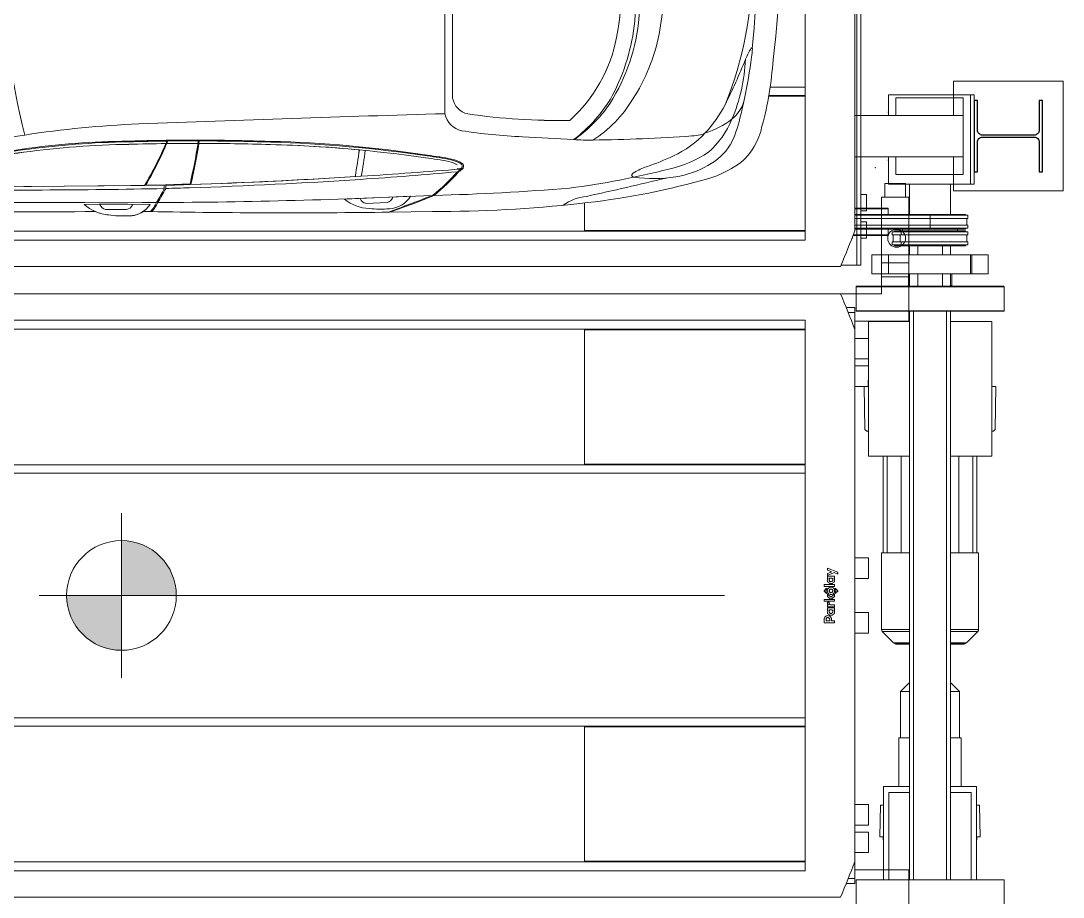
# Model space of a CAD drawing. Header units: inches. Extents: x -17229 to 23588, y -1896 to 20170.
# Drawn here: x -9064 to -5262, y 6963 to 10159 of the extents above; entities that cross this region are included whole.
import ezdxf

# ---------------------------------------------------------------- set-up
doc = ezdxf.new("R2010")
doc.units = ezdxf.units.IN
doc.header["$MEASUREMENT"] = 0
doc.set_wipeout_variables(frame=1)
doc.linetypes.add('PHANTOM', pattern=[12.7, 6.35, -1.27, 1.27, -1.27, 1.27, -1.27])
for name, color, linetype in [('PK24-LOGO', 7, 'Continuous'), ('PK24E', 7, 'Continuous'), ('PK24E-COMP-CAR', 7, 'Continuous'), ('PK24E-STRUCT-STEEL', 254, 'Continuous')]:
    doc.layers.add(name, color=color, linetype=linetype)
for name, color, linetype, true_color in [('PK24E-COMP-PALLET', 132, 'Continuous', 0x00b7c8), ('PK24E-HELPER', 253, 'PHANTOM', 0xa1a1a1), ('PK24E-SYS-LIFT', 31, 'Continuous', 0xffcc5a), ('PK24E-SYS-SHELF', 31, 'Continuous', 0xffcc5a)]:
    doc.layers.add(name, color=color, linetype=linetype, true_color=true_color)

# ---------------------------------------------------------------- blocks, each defined once
blk = doc.blocks.new('STEEL-HEA260--TOP-STRUCT-PK24')
at = {"layer": 'PK24E-STRUCT-STEEL', "color": 8, "true_color": 0x808080}
blk.add_lwpolyline([(11.25, 13), (11.25, 2.175, -0.4142136), (9.45, 0.375), (-9.45, 0.375, -0.4142136), (-11.25, 2.175), (-11.25, 13), (-12.5, 13), (-12.5, -13), (-11.25, -13), (-11.25, -2.175, -0.4142136), (-9.45, -0.375), (9.45, -0.375, -0.4142136), (11.25, -2.175), (11.25, -13), (12.5, -13), (12.5, 13)], format="xyb", close=True, dxfattribs=at)
blk = doc.blocks.new('STEEL-HEA260-WPLATE-TOP-STRUCT-PK24')
at = {"layer": 'PK24E-STRUCT-STEEL', "color": 8, "lineweight": 5, "true_color": 0x808080}
blk.add_lwpolyline([(-20, 20), (20, 20), (20, -20), (-20, -20)], close=True, dxfattribs=at)
at = {"lineweight": 5}
blk.add_blockref('STEEL-HEA260--TOP-STRUCT-PK24', (0, 0), dxfattribs=at)
blk = doc.blocks.new('ELIFT-COLUMNS--TOP-COMP-PKE24')
at = {"lineweight": 5}
blk.add_blockref('STEEL-HEA260-WPLATE-TOP-STRUCT-PK24', (323.5, 167.5), dxfattribs=at)
blk = doc.blocks.new('ELIFTUG---TOP-COMP-PKE24')
at = {"layer": 'PK24E-HELPER', "lineweight": 5}
for p in [(0, 167.5), (0, 0)]:
    blk.add_point(p, dxfattribs=at)
at = {"layer": 'PK24E-SYS-LIFT', "linetype": 'Continuous', "lineweight": 5}
for p, q in [((278.5, 150.25), (278.5, 145.25)), ((286, 150.25), (278.5, 150.25)), ((286, 145.25), (286, 150.25)), ((277.25, 121.25), (277.25, 145.25)), ((277.25, 145.25), (287.25, 145.25)), ((287.25, 121.25), (287.25, 145.25)), ((282.02, 132.62), (281.1, 132.62)), ((281.1, 132.62), (281.1, 131.52)), ((281.1, 131.52), (281.48, 131.52)), ((281.48, 131.52), (281.48, 128.98)), ((282.02, 132.95), (282.02, 132.62)), ((283.48, 132.95), (282.02, 132.95)), ((283.48, 132.62), (283.48, 132.95)), ((284.4, 132.62), (283.48, 132.62)), ((284.02, 131.52), (284.4, 131.52)), ((284.02, 128.98), (284.02, 131.52)), ((284.4, 131.52), (284.4, 132.62)), ((281.1, 128.98), (281.1, 127.88)), ((281.48, 128.98), (281.1, 128.98)), ((281.1, 127.88), (282.02, 127.88)), ((282.02, 127.88), (282.02, 127.55)), ((282.02, 127.55), (283.48, 127.55)), ((283.48, 127.88), (284.4, 127.88)), ((283.48, 127.55), (283.48, 127.88)), ((284.4, 128.98), (284.02, 128.98)), ((284.4, 127.88), (284.4, 128.98)), ((277.25, 121.25), (287.25, 121.25)), ((277.25, 116.25), (277.25, 121.25)), ((287.25, 116.25), (287.25, 121.25)), ((277.25, 116.25), (287.25, 116.25)), ((277.25, 110), (277.25, 116.25)), ((287.25, 100), (287.25, 116.25)), ((255.5, 95), (255.5, 110)), ((255.5, 110), (277.25, 110)), ((258.3, 103.22), (258.3, 105)), ((258.3, 105), (267.5, 105)), ((262.25, 103.22), (258.3, 103.22)), ((258.3, -103.22), (258.3, 103.22)), ((262.25, 94), (262.25, 103.22)), ((267.5, 103.22), (265.25, 103.22)), ((265.25, 103.22), (265.25, 94)), ((267.5, 105), (267.5, 103.22)), ((267.5, -103.22), (267.5, 103.22)), ((287.25, 100), (267.5, 100)), ((252.8, 75.2), (252.8, 94.8)), ((257.6, 95), (253, 95)), ((253, 95), (253, 75)), ((257.6, 75), (257.6, 95)), ((257.8, 94.8), (257.8, 75.2)), ((265.25, 94), (262.25, 94)), ((262.25, -94), (262.25, 94)), ((265.25, -94), (265.25, 94)), ((272.5, 93.75), (267.5, 93.75)), ((272.5, 93.75), (272.5, 86.25)), ((258.3, 88), (257.8, 88)), ((220.5, 83.9), (220.5, 81.9)), ((220.5, 83.9), (230.5, 83.9)), ((230.5, 83.9), (230.5, 67.75)), ((267.5, 86.25), (272.5, 86.25)), ((272.5, 83.75), (267.5, 83.75)), ((272.5, 76.25), (272.5, 83.75)), ((220.5, 81.9), (-220.5, 81.9)), ((230.5, 81.9), (252.8, 81.9)), ((257.8, 82), (258.3, 82)), ((267.5, 76.25), (272.5, 76.25)), ((77.6, 73.9), (-77.6, 73.9)), ((77.6, -73.9), (77.6, 73.9)), ((220.5, 73.9), (85.6, 73.9)), ((85.6, 73.9), (85.6, -73.9)), ((87.6, 2.25), (87.6, 73.9)), ((216.5, 2.25), (216.5, 73.9)), ((220.5, -73.9), (220.5, 73.9)), ((230.5, 73.9), (255.5, 73.9)), ((253, 75), (257.6, 75)), ((255.5, 67.75), (255.5, 75)), ((258.3, 67.75), (230.5, 67.75)), ((230.5, 59.75), (258.3, 59.75)), ((230.5, 59.75), (230.5, -59.75)), ((255.5, 52.5), (255.5, 59.75)), ((252.8, 32.7), (252.8, 52.3)), ((257.6, 52.5), (253, 52.5)), ((253, 52.5), (253, 32.5)), ((257.6, 32.5), (257.6, 52.5)), ((257.8, 52.3), (257.8, 32.7)), ((258.3, 45.5), (257.8, 45.5)), ((257.8, 39.5), (258.3, 39.5)), ((253, 32.5), (257.6, 32.5)), ((255.5, 10), (255.5, 32.5)), ((272.5, 13.75), (267.5, 13.75)), ((272.5, 13.75), (272.5, 6.25)), ((252.8, -9.8), (252.8, 9.8)), ((257.6, 10), (253, 10)), ((253, 10), (253, -10)), ((257.6, -10), (257.6, 10)), ((257.8, 9.8), (257.8, -9.8)), ((272.5, 6.25), (267.5, 6.25)), ((220, 2.25), (85.6, 2.25)), ((220, 2.25), (220, -2.25)), ((258.3, 3), (257.8, 3)), ((85.6, -2.25), (220, -2.25)), ((87.6, -73.9), (87.6, -2.25)), ((216.5, -73.9), (216.5, -2.25)), ((257.8, -3), (258.3, -3)), ((272.5, -6.25), (267.5, -6.25)), ((272.5, -6.25), (272.5, -13.75)), ((253, -10), (257.6, -10)), ((255.5, -32.5), (255.5, -10)), ((272.5, -13.75), (267.5, -13.75)), ((252.8, -52.3), (252.8, -32.7)), ((257.6, -32.5), (253, -32.5)), ((253, -32.5), (253, -52.5)), ((257.6, -52.5), (257.6, -32.5)), ((257.8, -32.7), (257.8, -52.3)), ((258.3, -39.5), (257.8, -39.5)), ((257.8, -45.5), (258.3, -45.5)), ((253, -52.5), (257.6, -52.5)), ((255.5, -59.75), (255.5, -52.5)), ((258.3, -59.75), (230.5, -59.75)), ((230.5, -67.75), (258.3, -67.75)), ((230.5, -67.75), (230.5, -83.9)), ((255.5, -75), (255.5, -67.75)), ((-77.6, -73.9), (77.6, -73.9)), ((85.6, -73.9), (220.5, -73.9)), ((230.5, -73.9), (255.5, -73.9)), ((252.8, -94.8), (252.8, -75.2)), ((257.6, -75), (253, -75)), ((253, -75), (253, -95)), ((257.6, -95), (257.6, -75)), ((257.8, -75.2), (257.8, -94.8)), ((272.5, -76.25), (267.5, -76.25)), ((272.5, -83.75), (272.5, -76.25)), ((220.5, -81.9), (-220.5, -81.9)), ((80.1, -97.9), (80.1, -81.9)), ((110.1, -97.9), (110.1, -81.9)), ((220.5, -83.9), (220.5, -81.9)), ((230.5, -81.9), (252.8, -81.9)), ((258.3, -82), (257.8, -82)), ((220.5, -83.9), (230.5, -83.9)), ((267.5, -83.75), (272.5, -83.75)), ((272.5, -86.25), (267.5, -86.25)), ((272.5, -93.75), (272.5, -86.25)), ((257.8, -88), (258.3, -88)), ((253, -95), (257.6, -95)), ((255.5, -110), (255.5, -95)), ((262.25, -94), (265.25, -94)), ((262.25, -103.22), (262.25, -94)), ((265.25, -94), (265.25, -103.22)), ((267.5, -93.75), (272.5, -93.75)), ((110.1, -97.9), (80.1, -97.9)), ((287.25, -100), (267.5, -100)), ((287.25, -100), (287.25, -116.25)), ((258.3, -105), (258.3, -103.22)), ((258.3, -103.22), (262.25, -103.22)), ((267.5, -105), (258.3, -105)), ((265.25, -103.22), (267.5, -103.22)), ((267.5, -103.22), (267.5, -105))]:
    blk.add_line(p, q, dxfattribs=at)
blk.add_circle((282.75, 130.25), 3.25, dxfattribs=at)
for centre, start, end in [((253, 94.8), 90, 180), ((257.6, 94.8), 0, 90), ((253, 75.2), 180, 270), ((257.6, 75.2), 270, 0), ((253, 52.3), 90, 180), ((257.6, 52.3), 0, 90), ((253, 32.7), 180, 270), ((257.6, 32.7), 270, 0), ((253, 9.8), 90, 180), ((257.6, 9.8), 0, 90), ((253, -9.8), 180, 270), ((257.6, -9.8), 270, 0), ((253, -32.7), 90, 180), ((257.6, -32.7), 0, 90), ((253, -52.3), 180, 270), ((257.6, -52.3), 270, 0), ((253, -75.2), 90, 180), ((257.6, -75.2), 0, 90), ((253, -94.8), 180, 270), ((257.6, -94.8), 270, 0)]:
    blk.add_arc(centre, 0.2, start, end, dxfattribs=at)
at = {"lineweight": 5}
blk.add_blockref('ELIFT-COLUMNS--TOP-COMP-PKE24', (0, 0), dxfattribs=at)
blk = doc.blocks.new('LOGO----DECOR-PK24')
at = {"layer": 'PK24-LOGO', "lineweight": 5}
for p, q in [((-10, 2.13), (-8.71, 2.13)), ((-10, -1.62), (-10, 2.13)), ((-9.29, 1.47), (-9.29, 0.11)), ((-8.76, 1.47), (-9.29, 1.47)), ((-9.29, 0.11), (-8.76, 0.11)), ((-8.61, 1.46), (-8.76, 1.47)), ((-8.76, 0.11), (-8.61, 0.13)), ((-8.71, 2.13), (-8.43, 2.11)), ((-8.48, 1.42), (-8.61, 1.46)), ((-8.61, 0.13), (-8.48, 0.17)), ((-8.36, 1.35), (-8.48, 1.42)), ((-8.48, 0.17), (-8.36, 0.23)), ((-8.43, 2.11), (-8.3, 2.07)), ((-8.26, 1.27), (-8.36, 1.35)), ((-8.36, 0.23), (-8.26, 0.31)), ((-8.3, 2.07), (-8.17, 2.03)), ((-8.19, 1.17), (-8.26, 1.27)), ((-8.26, 0.31), (-8.19, 0.41)), ((-8.13, 1.05), (-8.19, 1.17)), ((-8.19, 0.41), (-8.13, 0.53)), ((-8.17, 2.03), (-7.94, 1.9)), ((-8.09, 0.93), (-8.13, 1.05)), ((-8.13, 0.53), (-8.09, 0.66)), ((-8.08, 0.79), (-8.09, 0.93)), ((-8.09, 0.66), (-8.08, 0.79)), ((-7.94, 1.9), (-7.74, 1.74)), ((-7.74, 1.74), (-7.58, 1.55)), ((-7.58, 0.04), (-7.74, -0.16)), ((-7.58, 1.55), (-7.46, 1.32)), ((-7.46, 0.27), (-7.58, 0.04)), ((-7.46, 1.32), (-7.38, 1.06)), ((-7.38, 0.52), (-7.46, 0.27)), ((-7.38, 1.06), (-7.36, 0.79)), ((-7.36, 0.79), (-7.38, 0.52)), ((-7.19, -0.02), (-7.16, 0.13)), ((-7.16, 0.13), (-7.11, 0.26)), ((-7.11, 0.26), (-6.98, 0.49)), ((-6.98, 0.49), (-6.82, 0.68)), ((-6.82, 0.68), (-6.62, 0.82)), ((-6.62, 0.82), (-6.41, 0.92)), ((-6.42, 0.06), (-6.48, -0.05)), ((-6.33, 0.17), (-6.42, 0.06)), ((-6.41, 0.92), (-6.19, 0.98)), ((-6.23, 0.25), (-6.33, 0.17)), ((-6.11, 0.31), (-6.23, 0.25)), ((-6.19, 0.98), (-5.97, 1)), ((-5.98, 0.35), (-6.11, 0.31)), ((-5.84, 0.36), (-5.98, 0.35)), ((-5.97, 1), (-5.74, 0.98)), ((-5.71, 0.35), (-5.84, 0.36)), ((-5.74, 0.98), (-5.53, 0.92)), ((-5.58, 0.31), (-5.71, 0.35)), ((-5.47, 0.24), (-5.58, 0.31)), ((-5.53, 0.92), (-5.35, 0.82)), ((-5.37, 0.16), (-5.47, 0.24)), ((-5.29, 0.06), (-5.37, 0.16)), ((-5.35, 0.82), (-5.21, 0.7)), ((-5.23, -0.06), (-5.29, 0.06)), ((-5.21, 0.7), (-5.21, 0.95)), ((-5.21, 0.95), (-4.5, 0.95)), ((-4.5, 0.95), (-4.5, -1.62)), ((-3.41, 0.95), (-4.11, 0.95)), ((-4.11, 0.95), (-4.11, -1.62)), ((-3.41, 0.53), (-3.41, 0.95)), ((-3.36, 0.62), (-3.41, 0.53)), ((-3.37, -0.03), (-3.32, 0.06)), ((-3.29, 0.71), (-3.36, 0.62)), ((-3.32, 0.06), (-3.26, 0.13)), ((-3.22, 0.78), (-3.29, 0.71)), ((-3.26, 0.13), (-3.19, 0.19)), ((-3.14, 0.84), (-3.22, 0.78)), ((-3.19, 0.19), (-3.11, 0.23)), ((-3.05, 0.89), (-3.14, 0.84)), ((-3.11, 0.23), (-3.02, 0.26)), ((-2.94, 0.92), (-3.05, 0.89)), ((-3.02, 0.26), (-2.92, 0.27)), ((-2.83, 0.94), (-2.94, 0.92)), ((-2.92, 0.27), (-2.42, 0.27)), ((-2.7, 0.95), (-2.83, 0.94)), ((-2.42, 0.95), (-2.7, 0.95)), ((-2.42, 0.27), (-2.42, 0.95)), ((-1.42, 2.13), (-2.13, 2.13)), ((-2.13, 2.13), (-2.13, -1.62)), ((-1.42, -1.62), (-1.42, 2.13)), ((-0.37, 0.95), (-1.42, -0.33)), ((-0.61, -0.33), (0.44, 0.95)), ((0.44, 0.95), (-0.37, 0.95)), ((0.44, 0.19), (0.36, -0.06)), ((0.56, 0.41), (0.44, 0.19)), ((0.72, 0.61), (0.56, 0.41)), ((0.92, 0.77), (0.72, 0.61)), ((0.77, 1.32), (0.79, 1.37)), ((0.78, 1.26), (0.77, 1.32)), ((0.81, 1.24), (0.78, 1.26)), ((0.79, 1.37), (1.61, 2.19)), ((0.85, 1.23), (0.81, 1.24)), ((0.89, 1.24), (0.85, 1.23)), ((1.07, 1.32), (0.89, 1.24)), ((1.15, 0.9), (0.92, 0.77)), ((1.27, 1.37), (1.07, 1.32)), ((1.07, -0.08), (1.13, 0.03)), ((1.13, 0.03), (1.21, 0.12)), ((1.4, 0.98), (1.15, 0.9)), ((1.21, 0.12), (1.3, 0.2)), ((1.46, 1.41), (1.27, 1.37)), ((1.3, 0.2), (1.41, 0.26)), ((1.67, 1), (1.4, 0.98)), ((1.41, 0.26), (1.54, 0.3)), ((1.67, 1.42), (1.46, 1.41)), ((1.54, 0.3), (1.67, 0.31)), ((1.61, 2.19), (1.67, 2.21)), ((1.67, 2.21), (1.73, 2.19)), ((1.87, 1.41), (1.67, 1.42)), ((1.94, 0.98), (1.67, 1)), ((1.67, 0.31), (1.8, 0.3)), ((1.73, 2.19), (2.54, 1.37)), ((1.8, 0.3), (1.92, 0.26)), ((2.07, 1.37), (1.87, 1.41)), ((1.92, 0.26), (2.03, 0.2)), ((2.19, 0.9), (1.94, 0.98)), ((2.03, 0.2), (2.13, 0.12)), ((2.26, 1.32), (2.07, 1.37)), ((2.13, 0.12), (2.2, 0.03)), ((2.41, 0.77), (2.19, 0.9)), ((2.2, 0.03), (2.26, -0.08)), ((2.45, 1.24), (2.26, 1.32)), ((2.61, 0.61), (2.41, 0.77)), ((2.48, 1.23), (2.45, 1.24)), ((2.52, 1.24), (2.48, 1.23)), ((2.55, 1.26), (2.52, 1.24)), ((2.54, 1.37), (2.57, 1.32)), ((2.57, 1.32), (2.55, 1.26)), ((2.78, 0.41), (2.61, 0.61)), ((2.9, 0.19), (2.78, 0.41)), ((2.98, -0.06), (2.9, 0.19)), ((3.31, 2.13), (4.01, 2.13)), ((3.31, -1.62), (3.31, 2.13)), ((4.01, 2.13), (4.01, -1.62)), ((4.37, -0.02), (4.4, 0.13)), ((4.4, 0.13), (4.45, 0.26)), ((4.45, 0.26), (4.58, 0.49)), ((4.58, 0.49), (4.74, 0.68)), ((4.74, 0.68), (4.93, 0.82)), ((4.93, 0.82), (5.15, 0.92)), ((5.14, 0.06), (5.08, -0.05)), ((5.23, 0.17), (5.14, 0.06)), ((5.15, 0.92), (5.37, 0.98)), ((5.33, 0.25), (5.23, 0.17)), ((5.45, 0.31), (5.33, 0.25)), ((5.37, 0.98), (5.59, 1)), ((5.58, 0.35), (5.45, 0.31)), ((5.72, 0.36), (5.58, 0.35)), ((5.59, 1), (5.82, 0.98)), ((5.85, 0.35), (5.72, 0.36)), ((5.82, 0.98), (6.03, 0.92)), ((5.98, 0.31), (5.85, 0.35)), ((6.09, 0.24), (5.98, 0.31)), ((6.03, 0.92), (6.21, 0.82)), ((6.19, 0.16), (6.09, 0.24)), ((6.27, 0.06), (6.19, 0.16)), ((6.21, 0.82), (6.35, 0.7)), ((6.32, -0.06), (6.27, 0.06)), ((6.35, 0.7), (6.35, 0.95)), ((6.35, 0.95), (7.06, 0.95)), ((7.06, 0.95), (7.06, -1.62)), ((8.33, -1.51), (7.31, 0.95)), ((7.31, 0.95), (8.05, 0.95)), ((8.05, 0.95), (8.68, -0.63)), ((10, 0.95), (8.51, -2.81)), ((8.68, -0.63), (9.27, 0.95)), ((9.27, 0.95), (10, 0.95)), ((-9.29, -1.62), (-10, -1.62)), ((-8.71, -0.55), (-9.29, -0.55)), ((-9.29, -0.55), (-9.29, -1.62)), ((-8.43, -0.52), (-8.71, -0.55)), ((-8.3, -0.49), (-8.43, -0.52)), ((-8.17, -0.44), (-8.3, -0.49)), ((-7.94, -0.32), (-8.17, -0.44)), ((-7.74, -0.16), (-7.94, -0.32)), ((-7.22, -0.33), (-7.21, -0.17)), ((-7.21, -0.5), (-7.22, -0.33)), ((-7.21, -0.17), (-7.19, -0.02)), ((-7.19, -0.65), (-7.21, -0.5)), ((-7.16, -0.79), (-7.19, -0.65)), ((-7.1, -0.92), (-7.16, -0.79)), ((-6.97, -1.15), (-7.1, -0.92)), ((-6.81, -1.34), (-6.97, -1.15)), ((-6.62, -1.48), (-6.81, -1.34)), ((-6.41, -1.59), (-6.62, -1.48)), ((-6.52, -0.18), (-6.53, -0.33)), ((-6.53, -0.33), (-6.52, -0.47)), ((-6.48, -0.05), (-6.52, -0.18)), ((-6.52, -0.47), (-6.48, -0.6)), ((-6.48, -0.6), (-6.42, -0.72)), ((-6.42, -0.72), (-6.33, -0.82)), ((-6.19, -1.65), (-6.41, -1.59)), ((-6.33, -0.82), (-6.23, -0.9)), ((-6.23, -0.9), (-6.11, -0.97)), ((-5.98, -1.67), (-6.19, -1.65)), ((-6.11, -0.97), (-5.98, -1.01)), ((-5.98, -1.01), (-5.84, -1.02)), ((-5.74, -1.65), (-5.98, -1.67)), ((-5.84, -1.02), (-5.71, -1.01)), ((-5.53, -1.57), (-5.74, -1.65)), ((-5.71, -1.01), (-5.58, -0.97)), ((-5.58, -0.97), (-5.47, -0.9)), ((-5.35, -1.47), (-5.53, -1.57)), ((-5.47, -0.9), (-5.37, -0.82)), ((-5.37, -0.82), (-5.29, -0.72)), ((-5.21, -1.33), (-5.35, -1.47)), ((-5.29, -0.72), (-5.23, -0.6)), ((-5.2, -0.19), (-5.23, -0.06)), ((-5.23, -0.6), (-5.2, -0.47)), ((-5.21, -1.62), (-5.21, -1.33)), ((-5.21, -1.33), (-5.21, -1.33)), ((-4.5, -1.62), (-5.21, -1.62)), ((-5.19, -0.33), (-5.2, -0.19)), ((-5.2, -0.47), (-5.19, -0.33)), ((-4.11, -1.62), (-3.41, -1.62)), ((-3.41, -0.21), (-3.4, -0.12)), ((-3.41, -1.62), (-3.41, -0.21)), ((-3.4, -0.12), (-3.37, -0.03)), ((-2.13, -1.62), (-1.42, -1.62)), ((-1.42, -0.33), (-0.37, -1.62)), ((0.44, -1.62), (-0.61, -0.33)), ((-0.37, -1.62), (0.44, -1.62)), ((0.36, -0.06), (0.33, -0.33)), ((0.33, -0.33), (0.36, -0.6)), ((0.36, -0.6), (0.44, -0.85)), ((0.44, -0.85), (0.56, -1.08)), ((0.56, -1.08), (0.72, -1.28)), ((0.72, -1.28), (0.92, -1.44)), ((0.77, -1.98), (0.78, -1.93)), ((0.79, -2.04), (0.77, -1.98)), ((0.78, -1.93), (0.81, -1.9)), ((1.61, -2.85), (0.79, -2.04)), ((0.81, -1.9), (0.85, -1.89)), ((0.85, -1.89), (0.89, -1.9)), ((0.89, -1.9), (1.07, -1.98)), ((0.92, -1.44), (1.15, -1.56)), ((1.02, -0.33), (1.03, -0.2)), ((1.03, -0.46), (1.02, -0.33)), ((1.03, -0.2), (1.07, -0.08)), ((1.07, -0.59), (1.03, -0.46)), ((1.13, -0.7), (1.07, -0.59)), ((1.07, -1.98), (1.27, -2.04)), ((1.21, -0.79), (1.13, -0.7)), ((1.15, -1.56), (1.4, -1.64)), ((1.3, -0.87), (1.21, -0.79)), ((1.27, -2.04), (1.46, -2.07)), ((1.41, -0.93), (1.3, -0.87)), ((1.4, -1.64), (1.67, -1.67)), ((1.54, -0.97), (1.41, -0.93)), ((1.46, -2.07), (1.67, -2.09)), ((1.67, -0.98), (1.54, -0.97)), ((1.67, -2.88), (1.61, -2.85)), ((1.8, -0.97), (1.67, -0.98)), ((1.67, -1.67), (1.94, -1.64)), ((1.67, -2.09), (1.87, -2.07)), ((1.73, -2.85), (1.67, -2.88)), ((2.54, -2.04), (1.73, -2.85)), ((1.92, -0.93), (1.8, -0.97)), ((1.87, -2.07), (2.07, -2.04)), ((2.03, -0.87), (1.92, -0.93)), ((1.94, -1.64), (2.19, -1.56)), ((2.13, -0.79), (2.03, -0.87)), ((2.07, -2.04), (2.26, -1.98)), ((2.2, -0.7), (2.13, -0.79)), ((2.19, -1.56), (2.41, -1.44)), ((2.26, -0.59), (2.2, -0.7)), ((2.26, -0.08), (2.3, -0.2)), ((2.3, -0.46), (2.26, -0.59)), ((2.26, -1.98), (2.45, -1.9)), ((2.3, -0.2), (2.31, -0.33)), ((2.31, -0.33), (2.3, -0.46)), ((2.41, -1.44), (2.61, -1.28)), ((2.45, -1.9), (2.48, -1.89)), ((2.48, -1.89), (2.52, -1.9)), ((2.52, -1.9), (2.55, -1.93)), ((2.57, -1.98), (2.54, -2.04)), ((2.55, -1.93), (2.57, -1.98)), ((2.61, -1.28), (2.78, -1.08)), ((2.78, -1.08), (2.9, -0.85)), ((2.9, -0.85), (2.98, -0.6)), ((3, -0.33), (2.98, -0.06)), ((2.98, -0.6), (3, -0.33)), ((4.01, -1.62), (3.31, -1.62)), ((4.34, -0.17), (4.37, -0.02)), ((4.34, -0.33), (4.34, -0.17)), ((4.34, -0.5), (4.34, -0.33)), ((4.37, -0.65), (4.34, -0.5)), ((4.4, -0.79), (4.37, -0.65)), ((4.46, -0.92), (4.4, -0.79)), ((4.59, -1.15), (4.46, -0.92)), ((4.75, -1.34), (4.59, -1.15)), ((4.94, -1.48), (4.75, -1.34)), ((5.15, -1.59), (4.94, -1.48)), ((5.04, -0.18), (5.03, -0.33)), ((5.03, -0.33), (5.04, -0.47)), ((5.08, -0.05), (5.04, -0.18)), ((5.04, -0.47), (5.08, -0.6)), ((5.08, -0.6), (5.14, -0.72)), ((5.14, -0.72), (5.23, -0.82)), ((5.37, -1.65), (5.15, -1.59)), ((5.23, -0.82), (5.33, -0.9)), ((5.33, -0.9), (5.45, -0.97)), ((5.58, -1.67), (5.37, -1.65)), ((5.45, -0.97), (5.58, -1.01)), ((5.58, -1.01), (5.72, -1.02)), ((5.81, -1.65), (5.58, -1.67)), ((5.72, -1.02), (5.85, -1.01)), ((6.03, -1.57), (5.81, -1.65)), ((5.85, -1.01), (5.98, -0.97)), ((5.98, -0.97), (6.09, -0.9)), ((6.21, -1.47), (6.03, -1.57)), ((6.09, -0.9), (6.19, -0.82)), ((6.19, -0.82), (6.27, -0.72)), ((6.35, -1.33), (6.21, -1.47)), ((6.27, -0.72), (6.32, -0.6)), ((6.36, -0.19), (6.32, -0.06)), ((6.32, -0.6), (6.36, -0.47)), ((6.35, -1.62), (6.35, -1.33)), ((6.35, -1.33), (6.35, -1.33)), ((7.06, -1.62), (6.35, -1.62)), ((6.37, -0.33), (6.36, -0.19)), ((6.36, -0.47), (6.37, -0.33)), ((7.8, -2.81), (8.33, -1.51)), ((8.51, -2.81), (7.8, -2.81))]:
    blk.add_line(p, q, dxfattribs=at)
blk = doc.blocks.new('*U15')
at = {"lineweight": 5}
blk.add_wipeout([(-262.27, 110), (262.27, 110), (267.5, 96.99), (267.5, -96.99), (262.27, -110), (-262.27, -110), (-267.5, -96.99), (-267.5, 96.99)], dxfattribs=at)
at = {"layer": 'PK24E-COMP-PALLET', "lineweight": 5}
for p, q in [((262.27, 110), (-262.27, 110)), ((249.45, 100.42), (-249.45, 100.42)), ((249.45, -100.42), (249.45, 100.42)), ((249.45, 97.11), (-249.45, 97.11)), ((168.92, 47.89), (168.92, 96.89)), ((249.45, 96.89), (168.92, 96.89)), ((267.5, -96.99), (267.5, 96.99)), ((249.45, 47.67), (-249.45, 47.67)), ((249.45, 47.89), (168.92, 47.89)), ((249.45, 44.65), (-249.45, 44.65)), ((249.45, -44.65), (-249.45, -44.65)), ((249.45, -47.67), (-249.45, -47.67)), ((168.92, -96.89), (168.92, -47.89)), ((249.45, -47.89), (168.92, -47.89)), ((249.45, -97.11), (-249.45, -97.11)), ((249.45, -96.89), (168.92, -96.89)), ((249.45, -100.42), (-249.45, -100.42)), ((262.27, -110), (-262.27, -110))]:
    blk.add_line(p, q, dxfattribs=at)
for start, end in [(20.4566, 23.3531), (336.6469, 339.5434)]:
    blk.add_arc((7.5, 0), 277.5, start, end, dxfattribs=at)
at = {"layer": 'PK24E-HELPER', "lineweight": 5}
blk.add_point((0, 0), dxfattribs=at)
at = {"linetype": 'Continuous', "lineweight": 5, "rotation": 90}
blk.add_blockref('LOGO----DECOR-PK24', (258.48, 0), dxfattribs=at)
blk = doc.blocks.new('ELIFT-DU--TOP-COMP-PKE24')
at = {"layer": 'PK24E-HELPER', "lineweight": 5}
blk.add_point((0, 0), dxfattribs=at)
at = {"layer": 'PK24E-SYS-LIFT', "linetype": 'Continuous', "lineweight": 5}
for p, q in [((309.75, 182.5), (279.75, 182.5)), ((309.75, 182.5), (309.75, 150)), ((309.75, 182.5), (311, 182.5)), ((311, 150), (311, 182.5)), ((307, 181.5), (282.5, 181.5)), ((282.5, 153.5), (307, 153.5)), ((279.75, 150), (309.75, 150)), ((287.44, 138.95), (287.44, 150)), ((302.44, 138.95), (302.44, 150)), ((309.75, 150), (311, 150)), ((-258.37, 141.25), (279.63, 141.25)), ((-258.37, 140.95), (279.63, 140.95)), ((279.63, 141.25), (279.63, 140.95)), ((279.63, 140.95), (279.63, 138.95)), ((-270.56, 138.95), (294.94, 138.95)), ((-270.56, 138.62), (294.94, 138.62)), ((-270.56, 137.52), (294.94, 137.52)), ((294.94, 138.95), (294.94, 138.62)), ((294.94, 138.95), (307.85, 138.95)), ((294.94, 138.62), (294.94, 137.52)), ((294.94, 138.62), (308.77, 138.62)), ((294.94, 137.52), (308.77, 137.52)), ((294.94, 137.52), (294.94, 134.98)), ((307.85, 138.62), (307.85, 138.95)), ((308.39, 134.98), (308.39, 137.52)), ((308.77, 137.52), (308.77, 138.62)), ((-270.56, 134.98), (294.94, 134.98)), ((-270.56, 133.88), (294.94, 133.88)), ((-270.56, 133.55), (294.94, 133.55)), ((279.63, 133.55), (279.63, 131.55)), ((284.94, 133.55), (284.94, 132.95)), ((294.94, 134.98), (294.94, 133.88)), ((294.94, 134.98), (308.77, 134.98)), ((294.94, 133.88), (308.77, 133.88)), ((294.94, 133.88), (294.94, 133.55)), ((294.94, 133.55), (307.85, 133.55)), ((304.94, 132.95), (304.94, 133.55)), ((307.85, 133.55), (307.85, 133.88)), ((308.77, 133.88), (308.77, 134.98)), ((279.63, 131.55), (-258.37, 131.55)), ((279.63, 131.25), (-258.37, 131.25)), ((-245.37, 130.25), (266.63, 130.25)), ((266.63, 130.25), (266.63, 131.25)), ((279.63, 131.55), (279.63, 131.25)), ((281.11, 132.62), (281.11, 131.52)), ((281.11, 132.62), (308.77, 132.62)), ((281.11, 131.52), (308.77, 131.52)), ((281.49, 131.52), (281.49, 128.98)), ((282.03, 132.95), (282.03, 132.62)), ((282.03, 132.95), (307.85, 132.95)), ((307.85, 132.62), (307.85, 132.95)), ((308.39, 128.98), (308.39, 131.52)), ((308.77, 131.52), (308.77, 132.62)), ((281.11, 128.98), (281.11, 127.88)), ((281.11, 128.98), (308.77, 128.98)), ((281.11, 127.88), (308.77, 127.88)), ((282.03, 127.88), (282.03, 127.55)), ((282.03, 127.55), (307.85, 127.55)), ((287.44, 124.25), (287.44, 127.55)), ((290.44, 127.55), (290.44, 124.25)), ((299.44, 124.25), (299.44, 127.55)), ((302.44, 124.25), (302.44, 127.55)), ((307.85, 127.55), (307.85, 127.88)), ((308.77, 127.88), (308.77, 128.98)), ((273.69, 117.25), (273.69, 124.25)), ((279.75, 124.25), (273.69, 124.25)), ((279.75, 117.25), (279.75, 124.25)), ((309.75, 124.25), (279.75, 124.25)), ((309.75, 117.25), (309.75, 124.25)), ((310.14, 124.25), (309.75, 124.25)), ((310.14, 117.25), (310.14, 124.25)), ((310.14, 124.25), (316.19, 124.25)), ((316.19, 117.25), (316.19, 124.25)), ((279.75, 117.25), (273.69, 117.25)), ((309.75, 117.25), (279.75, 117.25)), ((287.04, 117.25), (287.04, 113)), ((287.44, 112.75), (287.44, 117.25)), ((290.44, 117.25), (290.44, 112.75)), ((299.44, 112.75), (299.44, 117.25)), ((302.44, 112.75), (302.44, 117.25)), ((302.84, 113), (302.84, 117.25)), ((310.14, 117.25), (309.75, 117.25)), ((310.14, 117.25), (316.19, 117.25)), ((267.94, 112.55), (267.94, 103.85)), ((321.94, 112.55), (267.94, 112.55)), ((268.14, 112.75), (321.74, 112.75)), ((284.94, 112.8), (287.44, 112.8)), ((287.04, 113), (287.44, 113)), ((302.44, 113), (302.84, 113)), ((302.44, 112.8), (304.94, 112.8)), ((321.94, 103.85), (321.94, 112.55)), ((267.94, 103.85), (321.94, 103.85)), ((321.74, 103.65), (268.14, 103.65)), ((287.44, -103.65), (287.44, 103.65)), ((288.94, 103.65), (288.94, -103.65)), ((300.94, -103.65), (300.94, 103.65)), ((302.44, -103.65), (302.44, 103.65)), ((272.44, 99.85), (272.44, 50.85)), ((287.44, 99.85), (272.44, 99.85)), ((317.44, 99.85), (302.44, 99.85)), ((317.44, 50.85), (317.44, 99.85)), ((272.44, 80.98), (272.36, 76.25)), ((317.45, 82.26), (317.44, 82.26)), ((317.52, 76.25), (317.44, 80.98)), ((271.21, 60.55), (270.94, 76.25)), ((272.44, 76.25), (270.94, 76.25)), ((318.94, 76.25), (317.44, 76.25)), ((318.67, 60.55), (318.94, 76.25)), ((271.21, 60.55), (271.84, 59.95)), ((272.01, 59.95), (271.84, 59.95)), ((318.04, 59.95), (317.87, 59.95)), ((318.04, 59.95), (318.67, 60.55)), ((272.44, 50.85), (287.44, 50.85)), ((277.89, 50.85), (277.89, 15.6)), ((279.29, 50.85), (279.29, 15.6)), ((284.38, 50.85), (284.38, 15.6)), ((302.44, 50.85), (317.44, 50.85)), ((305.5, 50.85), (305.5, 15.6)), ((310.59, 50.85), (310.59, 15.6)), ((311.99, 50.85), (311.99, 15.6)), ((277.24, 15.6), (277.24, -12.44)), ((277.24, 15.6), (277.89, 15.6)), ((279.04, 15.6), (277.89, 15.6)), ((279.04, 15.6), (279.29, 15.6)), ((282.43, 15.6), (279.29, 15.6)), ((282.43, 15.6), (284.38, 15.6)), ((287.44, 15.6), (284.38, 15.6)), ((305.5, 15.6), (302.44, 15.6)), ((305.5, 15.6), (307.45, 15.6)), ((310.59, 15.6), (307.45, 15.6)), ((310.59, 15.6), (310.84, 15.6)), ((311.99, 15.6), (310.84, 15.6)), ((311.99, 15.6), (312.64, 15.6)), ((312.64, -12.44), (312.64, 15.6)), ((287.44, -12.44), (277.24, -12.44)), ((277.53, -13.14), (281.63, -17.24)), ((287.44, -13.14), (277.53, -13.14)), ((312.64, -12.44), (302.44, -12.44)), ((312.35, -13.14), (302.44, -13.14)), ((308.25, -17.24), (312.35, -13.14)), ((287.44, -17.24), (281.63, -17.24)), ((287.44, -17.51), (282.13, -17.51)), ((282.44, -17.7), (287.44, -17.7)), ((308.25, -17.24), (302.44, -17.24)), ((307.75, -17.51), (302.44, -17.51)), ((302.44, -17.7), (307.44, -17.7)), ((287.25, -31.95), (284.19, -35.01)), ((287.44, -31.95), (287.25, -31.95)), ((302.63, -31.95), (302.44, -31.95)), ((305.69, -35.01), (302.63, -31.95)), ((284.19, -35.01), (284.19, -51.85)), ((287.44, -35.01), (284.19, -35.01)), ((305.69, -35.01), (302.44, -35.01)), ((305.69, -51.85), (305.69, -35.01)), ((283.62, -51.85), (283.62, -69.6)), ((283.62, -51.85), (287.44, -51.85)), ((302.44, -51.85), (306.26, -51.85)), ((306.26, -69.6), (306.26, -51.85)), ((277.94, -103.65), (277.94, -69.6)), ((277.94, -69.6), (287.44, -69.6)), ((279.94, -71.85), (287.44, -71.85)), ((279.94, -103.65), (279.94, -71.85)), ((302.44, -69.6), (311.94, -69.6)), ((302.44, -71.85), (309.94, -71.85)), ((309.94, -71.85), (309.94, -103.65)), ((311.94, -69.6), (311.94, -103.65)), ((276.84, -76.45), (276.64, -88.05)), ((276.84, -76.45), (277.94, -76.45)), ((311.94, -76.45), (313.04, -76.45)), ((313.24, -88.05), (313.04, -76.45)), ((276.64, -88.05), (277.94, -88.05)), ((277.9, -88.05), (277.94, -90.38)), ((311.94, -90.38), (311.98, -88.05)), ((311.94, -88.05), (313.24, -88.05)), ((267.94, -103.65), (267.94, -112.75)), ((267.94, -103.65), (321.94, -103.65)), ((321.94, -112.75), (321.94, -103.65))]:
    blk.add_line(p, q, dxfattribs=at)
for centre, radius, start, end in [((268.14, 112.55), 0.2, 90, 180), ((284.94, 112.6), 0.2, 90, 131.4096), ((286.84, 113), 0.2, 270, 0), ((303.04, 113), 0.2, 180, 270), ((304.94, 112.6), 0.2, 48.5904, 90), ((321.74, 112.55), 0.2, 0, 90), ((268.14, 103.85), 0.2, 180, 270), ((321.74, 103.85), 0.2, 270, 0), ((278.24, -12.44), 1, 180, 225), ((311.64, -12.44), 1, 315, 0), ((282.34, -16.54), 1, 225, 257.922), ((282.44, -17.35), 0.35, 207.8212, 270), ((307.44, -17.35), 0.35, 270, 332.1788), ((307.54, -16.54), 1, 282.078, 315)]:
    blk.add_arc(centre, radius, start, end, dxfattribs=at)
for centre, major_axis, start_param, end_param in [((272.04, 58.45), (0.04, -1.5), 2.523383, 3.128592), ((317.84, 58.45), (-0.04, -1.5), 3.154593, 3.759802)]:
    blk.add_ellipse(centre, major_axis=major_axis, ratio=0.499746, start_param=start_param, end_param=end_param, dxfattribs=at)
at = {"lineweight": 5}
blk.add_wipeout([(-285.75, 175), (-285.75, 160), (307, 160), (307, 175)], dxfattribs=at)
at = {"layer": 'PK24E-SYS-LIFT', "linetype": 'Continuous', "lineweight": 5}
for p, q in [((279.75, 182.5), (279.75, 175)), ((282.5, 181.5), (282.5, 175)), ((307, 175), (307, 181.5)), ((-285.75, 175), (307, 175)), ((307, 175), (307, 160)), ((307, 160), (-285.75, 160)), ((266.63, 141.25), (266.63, 160)), ((279.75, 160), (279.75, 150)), ((282.5, 160), (282.5, 153.5)), ((307, 153.5), (307, 160))]:
    blk.add_line(p, q, dxfattribs=at)
for centre in [(280.61, 176.25), (280.61, 158.75)]:
    blk.add_ellipse(centre, major_axis=(0, -1.1), ratio=0.887842, start_param=4.22895, end_param=5.195828, dxfattribs=at)
blk = doc.blocks.new('ELIFTUG--WDU-TOP-SYS-PKE24')
at = {"lineweight": 5}
blk.add_blockref('ELIFTUG---TOP-COMP-PKE24', (0, 0), dxfattribs=at)
at = {"layer": 'PK24E', "lineweight": 5}
blk.add_blockref('*U15', (0, 0), dxfattribs=at)
at = {"lineweight": 5}
blk.add_blockref('ELIFT-DU--TOP-COMP-PKE24', (0, 0), dxfattribs=at)
blk = doc.blocks.new('SEDAN---TOP-COMP-PKE24')
at = {"layer": 'PK24E-COMP-CAR', "lineweight": 5}
for p, q in [((120.81, 48.65), (120.81, -48.65)), ((16.52, -65.21), (16.91, -64.26)), ((16.91, -64.26), (28.03, -64.26)), ((28.03, -64.26), (27.9, -65.14)), ((122.48, -74.33), (124.09, -74.18)), ((123.8, -74.5), (124.09, -74.18)), ((15.63, -80.44), (-65.09, -81.1)), ((16.01, -80.23), (8.78, -80.42)), ((15.63, -81.62), (15.63, -80.46)), ((16.01, -80.23), (25.03, -79.95)), ((16.15, -81.61), (16.15, -80.46)), ((10.5, -87.37), (-13.63, -87.41)), ((105.43, -84.4), (81.33, -85.52)), ((89.22, -87.05), (96.9, -86.66)), ((-5.82, -89.3), (1.87, -89.25)), ((97.78, -90.23), (113.41, -89.96))]:
    blk.add_line(p, q, dxfattribs=at)
blk.add_lwpolyline([(237.67, 34.67, -0.065564), (237.67, -34.67, -0.050927), (233.64, -58.91, -0.171896), (225.75, -72.2, -0.105095), (211.54, -78.64, -0.042052), (167.21, -87.06, -0.029408), (113.41, -89.96), (97.78, -90.23, -0.008053), (10.57, -90.02, -0.000309), (7.83, -90.05, -0.150488), (2.6, -91.59, -0.044865), (-4.76, -91.22, -0.077763), (-9.49, -90.01, -0.007742), (-69.33, -89.64)], format="xyb", dxfattribs=at)
for points in [[(126.3, 54.38, 0.304088), (120.81, 48.65), (120.81, -48.65, 0.304088), (126.3, -54.38, 0.041268), (163.52, -56.77, 0.163886), (180.58, -26.5, 0.091893), (180.58, 26.5, 0.163886), (163.52, 56.77, 0.041268)], [(-35.67, -68.36, 0.014822), (-70.53, -74.32), (-73.22, -80.95), (-65.09, -81.1), (8.42, -80.5, 0.035411), (16.22, -65.21, 0.004063), (2.71, -65.49, 0.030043)], [(28.25, -65.14, -0.016235), (25.28, -80.15, 0.007485), (85.26, -77.28, 0.008624), (86.77, -67.51, 0.017199), (54.29, -65.56, 0.00745)]]:
    blk.add_lwpolyline(points, format="xyb", close=True, dxfattribs=at)
for centre, radius, start, end in [((210.31, 0), 253.31, 165.808, 194.192), ((38507.92, 0), 38389.96, 179.918916, 180.081084), ((94.81, 0), 135.38, 337.8449, 22.1551), ((-25.6, 0), 265.54, 352.4977, 7.5023), ((-71.6, 0.01), 303.27, 354.2027, 5.7986), ((37.61, 0), 145.4, 349.4993, 10.5007), ((53.43, 0), 144.91, 349.9468, 10.0532), ((-35.79, 0), 223.95, 354.7316, 5.2684), ((-17.83, 0), 207.52, 354.1451, 5.8549), ((119.54, -13.27), 69.51, 325.9045, 353.4721), ((111.67, -12.78), 75.95, 332.5201, 354.118), ((127.12, -16.32), 54.42, 311.9855, 349.2144), ((127.86, -11.49), 69.65, 327.2323, 348.5675), ((261.66, -49.18), 37.08, 149.535, 156.6011), ((229.84, -30.63), 0.284, 355.9295, 120.5444), ((75.67, -15.25), 155.25, 347.5134, 353.1679), ((188.44, -27.93), 41.78, 352.0368, 356.2762), ((32.35, 43.02), 210.09, 333.3982, 338.3592), ((165.67, -31.9), 62.01, 336.7954, 357.6378), ((116.96, -27.06), 120.95, 344.7321, 356.3936), ((127.83, -47.42), 7.13, 189.9413, 257.5968), ((131.82, -20.25), 54.69, 307.2793, 329.7223), ((146.89, -24.97), 46.36, 302.7788, 328.5085), ((214.75, -46.36), 12.73, 308.4394, 348.8754), ((73.91, -17.65), 156.47, 345.8133, 348.5098), ((131.89, -17.61), 56.95, 305.8299, 322.5588), ((176.71, -28.17), 49.14, 317.5289, 332.2489), ((396.89, -10097.96), 10047.5, 91.590564, 92.227959), ((125.55, -53), 7.66, 190.0225, 259.0962), ((159.36, 169.54), 226.34, 261.6002, 271.0528), ((202.54, -29.3), 33.7, 288.0019, 306.6671), ((191.91, -43.6), 33.28, 311.9228, 337.5064), ((185.1, -46.71), 41.56, 332.9036, 347.0915), ((20.7, -421.08), 363.31, 92.2731, 98.8617), ((154.02, 128.07), 190.95, 260.983, 267.6826), ((210.94, -54.42), 23.14, 309.78, 348.7944), ((209.43, -1589.03), 1546.4, 99.10455, 100.67068), ((7.17, -381.59), 317.33, 90.8296, 97.8651), ((7.21, -382.52), 317.96, 90.8306, 97.8297), ((26.5, -878.44), 814.5, 90.39974, 91.68308), ((26.62, -883.44), 819.2, 90.70082, 91.68048), ((-95.53, -17.86), 121.37, 328.9283, 337.5024), ((26.45, -924.83), 860.88, 88.13638, 90.37496), ((-204.34, -26.99), 235.7, 346.9615, 350.9044), ((26.62, -925.75), 861.51, 88.152, 89.88227), ((43.18, -517.82), 453.56, 81.3134, 88.577), ((250.68, 1623.18), 1689.13, 266.45713, 267.09063), ((170.81, 28.86), 92.82, 266.3802, 270.7269), ((161.23, 630.98), 695.01, 270.88715, 273.86379), ((184.17, -33.83), 39.83, 295.6291, 316.2848), ((205.84, -33.15), 29.38, 274.3401, 280.5052), ((209.09, -54.07), 8.25, 284.7657, 297.9391), ((48.2, -656.1), 594.88, 98.16183, 102.93838), ((50.14, -668.51), 607.14, 98.16699, 102.83422), ((47.41, -659.23), 596.69, 98.00361, 102.53441), ((7.37, -386.04), 320.58, 90.8327, 97.7159), ((26.97, -896.69), 831.55, 90.74266, 91.67201), ((-95.23, -17.86), 121.37, 328.9738, 337.0404), ((26.97, -896.69), 831.55, 90.44531, 90.72021), ((27.03, -939.01), 873.87, 89.94289, 90.42712), ((-204.64, -26.99), 235.7, 347.0129, 350.6847), ((27.03, -939.01), 873.87, 88.21232, 89.92579), ((42.27, -538.54), 473.13, 81.6511, 88.5442), ((40.47, -551.19), 486.69, 81.6074, 88.359), ((-197.26, -28.6), 286.68, 350.2243, 352.2015), ((-192.67, -28.85), 284.29, 350.2213, 352.1425), ((191.31, -34.66), 40.71, 281.9104, 304.123), ((204.14, -54.36), 21.21, 297.4968, 327.8494), ((98.54, -174.84), 105.16, 78.5605, 83.2148), ((98.59, -175.86), 106.94, 78.3574, 83.0636), ((98.5, -176.78), 108.13, 78.2929, 82.9977), ((117.61, -80.7), 9.1, 57.6101, 78.6417), ((118.02, -81.66), 10.75, 57.5586, 78.4549), ((118.64, -80.77), 10.03, 56.0997, 79.6476), ((156.6, 28.17), 107.67, 288.943, 294.5849), ((203.48, -42), 37.52, 282.4051, 306.4029), ((19.59, 1003.28), 1083.66, 273.57799, 275.45346), ((-42.72, 1961.75), 2043.04, 273.65421, 274.67506), ((69.93, -29.14), 70.13, 308.3621, 318.6447), ((53.37, -12.12), 94.18, 310.1479, 317.6452), ((118.65, -69.33), 7.29, 302.6059, 314.9341), ((119.22, -69.61), 7.04, 302.1244, 320.0705), ((123.26, -73.51), 1.07, 321.1273, 60.5509), ((123.66, -73.47), 1.17, 325.5974, 60.6486), ((126.83, 208.42), 292.15, 277.2038, 284.4463), ((187.85, -77.41), 1.87, 115.6316, 160.7923), ((200.54, -99.37), 27.23, 109.2718, 119.7283), ((196.47, -42.86), 34.98, 279.4052, 299.9476), ((-33.65, 1742.8), 1825.08, 271.83642, 273.79719), ((-40.59, 1924.38), 2005.61, 271.8736, 273.66159), ((139.42, 180.22), 268.73, 275.937, 285.569), ((-246.73, 1783.89), 1914.22, 282.56403, 283.45609), ((186.57, -76.77), 0.494, 183.0503, 230.7487), ((187.48, -75.5), 2.05, 233.6169, 255.0797), ((194.18, -25.29), 52.7, 262.1069, 278.7289), ((-36.58, 2440.23), 2522.39, 269.16371, 271.18606), ((-55.59, -45.28), 79.96, 328.7678, 332.9734), ((400.86, -299.68), 442.21, 150.4526, 151.2143), ((47.02, -862.9), 783.05, 91.61302, 92.25907), ((114.29, -3096.19), 3016.18, 91.69953, 91.86452), ((94.27, 735.78), 820.14, 271.38523, 274.84015), ((-4.65, 5675.73), 5762.5, 269.342781, 270.173243), ((-3.27, -75.49), 15.8, 229.0153, 264.5875), ((2.73, -82.33), 9.26, 269.2009, 326.9749), ((2.79, -82.38), 10.9, 315.5364, 336.4221), ((2.01, -81.41), 12.48, 316.5591, 334.7116), ((0.75, 2315.17), 2401.94, 270.29908, 272.68948), ((91.15, -73.14), 15.8, 231.5942, 267.1664), ((89.88, -84.08), 3.04, 203.6954, 257.4879), ((96.44, -84.06), 2.64, 279.9688, 341.6978), ((-293.91, 966.2), 1126.56, 290.32308, 291.19875), ((97.45, -79.7), 9.26, 271.7798, 329.5538), ((7.29, 176.06), 281.25, 288.7702, 292.3189), ((115.73, 368.46), 458.42, 269.71, 276.4479), ((171.42, -102.14), 17.73, 95.6452, 125.5224), ((-27.52, 1842.23), 1932.32, 268.7601, 270.53449), ((-5.03, -86.36), 3.04, 201.1166, 254.909), ((0.97, -50.47), 41.15, 261.9999, 272.2752), ((1.53, -86.64), 2.64, 277.3899, 339.1189), ((-19.05, 2122.12), 2212.33, 270.69616, 270.76694), ((60.59, 2617.2), 2707.68, 268.94152, 270.78717), ((94.26, -47.96), 41.15, 264.5788, 274.8541)]:
    blk.add_arc(centre, radius, start, end, dxfattribs=at)
blk = doc.blocks.new('*U16')
at = {"lineweight": 5}
blk.add_wipeout([(-267.5, 96.99), (-262.27, 110), (262.27, 110), (267.5, 96.99), (267.5, -96.99), (262.27, -110), (-262.27, -110), (-267.5, -96.99)], dxfattribs=at)
at = {"layer": 'PK24E-COMP-PALLET', "lineweight": 5}
for p, q in [((249.45, -100.42), (249.45, 100.42)), ((267.5, -96.99), (267.5, 96.99)), ((249.45, -44.65), (236.63, -44.65)), ((249.45, -47.89), (236.1, -47.89)), ((249.45, -47.67), (236.14, -47.67)), ((168.92, -96.89), (168.92, -86.88)), ((249.45, -97.11), (-66.08, -97.11)), ((249.45, -96.89), (168.92, -96.89)), ((249.45, -100.42), (-64.64, -100.42)), ((262.27, -110), (-262.27, -110))]:
    blk.add_line(p, q, dxfattribs=at)
blk.add_arc((7.5, 0), 277.5, 336.6469, 339.5434, dxfattribs=at)
at = {"layer": 'PK24E', "lineweight": 5}
blk.add_blockref('SEDAN---TOP-COMP-PKE24', (0, 0), dxfattribs=at)
blk = doc.blocks.new('*U17')
at = {"layer": 'PK24E-HELPER', "lineweight": 5}
blk.add_point((275, -74), dxfattribs=at)
blk.add_point((275, -74), dxfattribs=at)
at = {"layer": 'PK24E-HELPER'}
blk.add_point((0, -230), dxfattribs=at)
at = {"layer": 'PK24E-SYS-SHELF', "lineweight": 5}
for p, q in [((268.25, -109.5), (268.25, 585.98)), ((269.75, 570.8), (269.75, -109.5)), ((271.75, -83.75), (269.75, -83.75)), ((271.75, -89.75), (271.75, -83.75)), ((269.75, -89.75), (271.75, -89.75)), ((271.75, -93.75), (269.75, -93.75)), ((271.75, -99.75), (271.75, -93.75)), ((269.75, -99.75), (271.75, -99.75)), ((262.48, -109.5), (268.25, -109.5)), ((269.75, -109.5), (268.25, -109.5))]:
    blk.add_line(p, q, dxfattribs=at)
at = {"layer": 'PK24E', "lineweight": 5}
blk.add_blockref('*U16', (0, 0), dxfattribs=at)
blk = doc.blocks.new('LAYOUT----DATA-PK24')
at = {"layer": 'PK24E', "lineweight": 5}
h = blk.add_hatch(color=4, dxfattribs=at)
h.dxf.hatch_style = 1
h.paths.add_polyline_path([(-20, 0, 0.414214), (0, -20), (0, 0)])
h.paths.add_polyline_path([(0, 0), (20, 0, 0.414214), (0, 20)])
at = {"layer": 'PK24E', "color": 4, "lineweight": 5}
for p, q in [((0, 30), (0, -30)), ((0, -20), (0, 20)), ((-30, 0), (220, 0))]:
    blk.add_line(p, q, dxfattribs=at)
blk.add_circle((0, 0), 20, dxfattribs=at)

msp = doc.modelspace()

# ---------------------------------------------------------------- block references
at = {"layer": 'PK24E', "lineweight": 5, "xscale": 10, "yscale": 10, "zscale": 10}
msp.add_blockref('ELIFTUG--WDU-TOP-SYS-PKE24', (-8697.1, 8063.3), dxfattribs=at)

# ---------------------------------------------------------------- next in the draw order: block references
msp.add_blockref('*U17', (-8697.1, 10363.3), dxfattribs=at)

# ---------------------------------------------------------------- next in the draw order: block references
at = {"layer": 'PK24E', "lineweight": 5, "xscale": -10, "yscale": 10, "zscale": 10, "rotation": 180}
msp.add_blockref('*U17', (-8697.1, 5763.3), dxfattribs=at)

# ---------------------------------------------------------------- next in the draw order: block references
at = {"lineweight": 5, "xscale": 10, "yscale": 10, "zscale": 10}
msp.add_blockref('LAYOUT----DATA-PK24', (-8697.1, 8063.3), dxfattribs=at)

doc.saveas('drawing.dxf')
